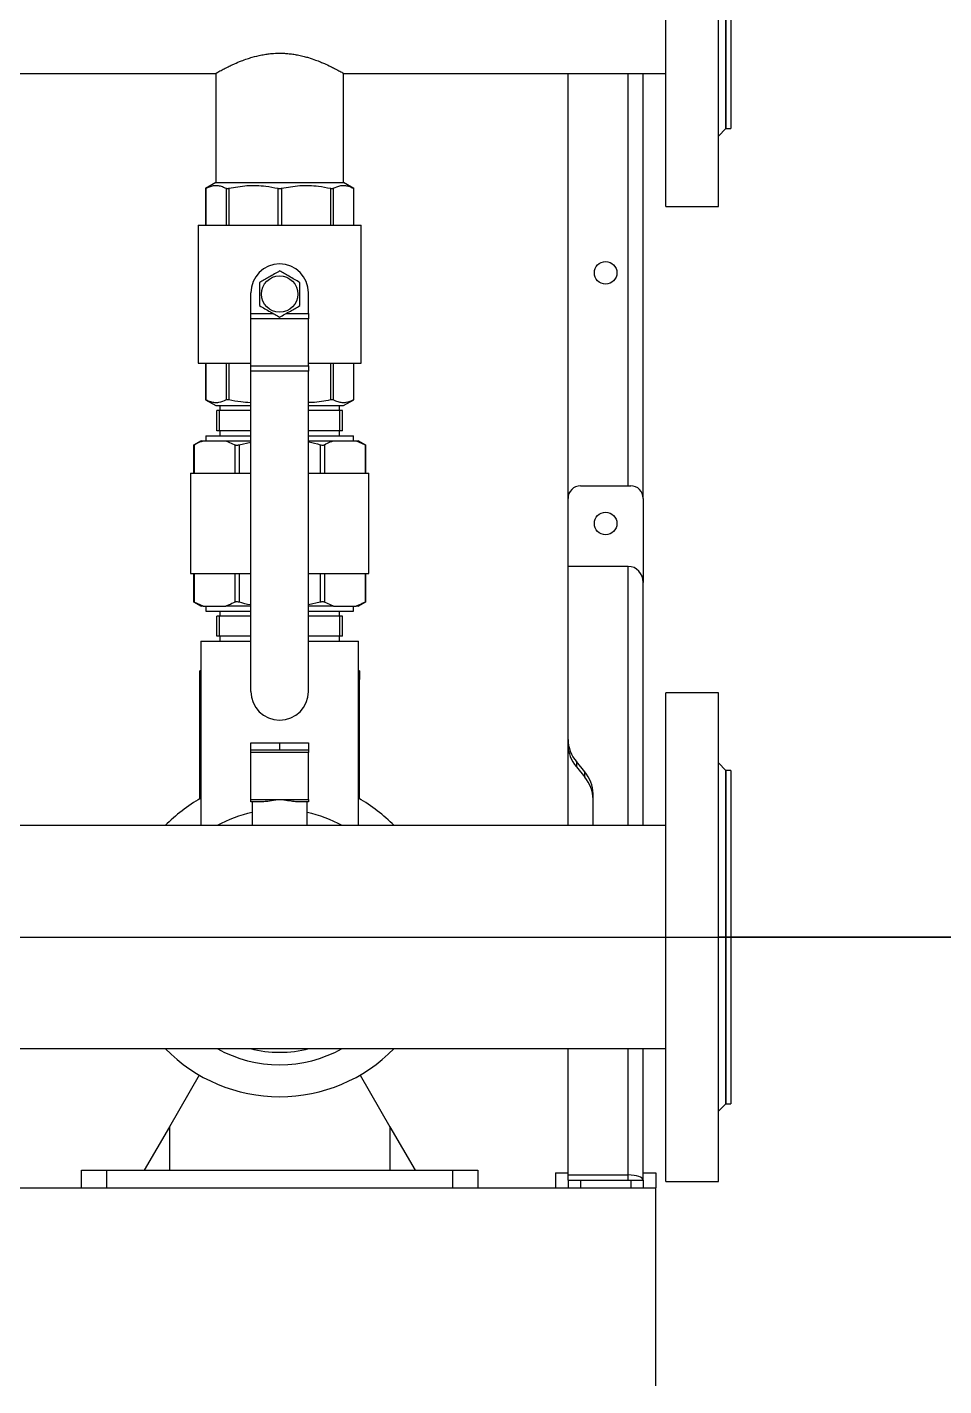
# Model space of a CAD drawing. Header units: millimetres. Extents: x -10178924 to 11692288, y -947381 to 58396.
# Drawn here: x 341765 to 342131, y -538915 to -538373 of the extents above; entities that cross this region are included whole.
import ezdxf

# ---------------------------------------------------------------- set-up
doc = ezdxf.new("R2010")
doc.units = ezdxf.units.MM
doc.layers.add('PDF __В1_50_сталь', color=5, linetype='Continuous')
doc.layers.add('СЛОЙ0', color=7, linetype='Continuous')

msp = doc.modelspace()

# ---------------------------------------------------------------- linework, layer by layer
at = {"color": 7, "linetype": 'Continuous', "lineweight": 25}
for p, q in [((342044.07, -538280.45), (342044.07, -538413.45)), ((342046.07, -538280.45), (342046.07, -538413.45)), ((342020.07, -538444.45), (342020.07, -538346.95)), ((342041.07, -538444.45), (342041.07, -538346.95)), ((342044.07, -538413.45), (342044.07, -538346.95)), ((341591.57, -538391.4), (341840.57, -538391.4)), ((341840.57, -538391.4), (341840.57, -538434.95)), ((341891.57, -538434.95), (341891.57, -538391.4)), ((341891.57, -538391.4), (342020.07, -538391.4)), ((341981.07, -538560.95), (341981.07, -538391.4)), ((342011.07, -538560.95), (342011.07, -538391.4)), ((342041.07, -538416.45), (342044.07, -538413.45)), ((342044.07, -538413.45), (342046.07, -538413.45)), ((341836.47, -538437.31), (341836.47, -538451.95)), ((341840.57, -538434.95), (341836.49, -538437.31)), ((341836.62, -538437.24), (341836.62, -538451.95)), ((341840.57, -538434.95), (341891.57, -538434.95)), ((341844.71, -538437.24), (341844.71, -538451.95)), ((341845.79, -538437.24), (341845.79, -538451.95)), ((341865.3, -538437.24), (341865.3, -538451.95)), ((341866.84, -538437.24), (341866.84, -538451.95)), ((341886.35, -538437.24), (341886.35, -538451.95)), ((341887.43, -538437.24), (341887.43, -538451.95)), ((341895.65, -538437.31), (341891.57, -538434.95)), ((341895.52, -538437.24), (341895.52, -538451.95)), ((341895.67, -538451.95), (341895.67, -538437.31)), ((342020.07, -538444.45), (342041.07, -538444.45)), ((341833.57, -538451.95), (341833.57, -538506.95)), ((341833.57, -538451.95), (341898.57, -538451.95)), ((341898.57, -538506.95), (341898.57, -538451.95)), ((341854.57, -538487.21), (341854.57, -538478.95)), ((341877.57, -538487.21), (341877.57, -538478.95)), ((341854.57, -538487.21), (341863.51, -538487.21)), ((341854.57, -538489.33), (341854.57, -538487.21)), ((341868.63, -538487.21), (341877.57, -538487.21)), ((341877.57, -538487.21), (341877.57, -538489.33)), ((341877.57, -538489.33), (341854.57, -538489.33)), ((341854.57, -538508.07), (341854.57, -538489.33)), ((341877.57, -538508.07), (341877.57, -538489.33)), ((341833.57, -538506.95), (341854.57, -538506.95)), ((341836.47, -538506.95), (341836.47, -538521.6)), ((341836.62, -538506.95), (341836.62, -538521.67)), ((341844.71, -538506.95), (341844.71, -538521.67)), ((341845.79, -538506.95), (341845.79, -538521.67)), ((341854.57, -538508.07), (341877.57, -538508.07)), ((341854.57, -538510.2), (341854.57, -538508.07)), ((341877.57, -538506.95), (341898.57, -538506.95)), ((341877.57, -538508.07), (341877.57, -538510.2)), ((341886.35, -538506.95), (341886.35, -538521.67)), ((341887.43, -538506.95), (341887.43, -538521.67)), ((341895.52, -538506.95), (341895.52, -538521.67)), ((341895.67, -538521.6), (341895.67, -538506.95)), ((341877.57, -538510.2), (341854.57, -538510.2)), ((341854.57, -538637.95), (341854.57, -538510.2)), ((341877.57, -538637.95), (341877.57, -538510.2)), ((341836.49, -538521.6), (341840.57, -538523.95)), ((341840.57, -538523.95), (341854.57, -538523.95)), ((341842.17, -538523.95), (341842.17, -538525.95)), ((341877.57, -538523.95), (341891.57, -538523.95)), ((341889.97, -538525.95), (341889.97, -538523.95)), ((341891.57, -538523.95), (341895.65, -538521.6)), ((341841.07, -538533.95), (341841.07, -538525.95)), ((341842.07, -538525.95), (341841.07, -538525.95)), ((341842.07, -538533.95), (341842.07, -538525.95)), ((341854.57, -538525.95), (341842.07, -538525.95)), ((341890.07, -538525.95), (341877.57, -538525.95)), ((341890.07, -538533.95), (341890.07, -538525.95)), ((341891.07, -538525.95), (341890.07, -538525.95)), ((341891.07, -538533.95), (341891.07, -538525.95)), ((341836.57, -538535.95), (341836.57, -538537.95)), ((341836.57, -538535.95), (341854.57, -538535.95)), ((341842.07, -538533.95), (341841.07, -538533.95)), ((341854.57, -538533.95), (341842.07, -538533.95)), ((341842.17, -538533.95), (341842.17, -538535.95)), ((341890.07, -538533.95), (341877.57, -538533.95)), ((341877.57, -538535.95), (341895.57, -538535.95)), ((341889.97, -538535.95), (341889.97, -538533.95)), ((341891.07, -538533.95), (341890.07, -538533.95)), ((341895.57, -538537.95), (341895.57, -538535.95)), ((341834.74, -538537.95), (341831.74, -538539.68)), ((341831.74, -538539.67), (341831.74, -538550.95)), ((341832.01, -538539.54), (341832.01, -538550.95)), ((341834.74, -538537.95), (341835.57, -538537.95)), ((341835.57, -538537.95), (341844.61, -538537.95)), ((341844.61, -538537.95), (341854.57, -538537.95)), ((341844.61, -538537.95), (341848.17, -538539.54)), ((341848.17, -538539.54), (341848.17, -538550.95)), ((341849.9, -538539.54), (341854.57, -538538.5)), ((341849.9, -538539.54), (341849.9, -538550.95)), ((341877.57, -538537.95), (341887.53, -538537.95)), ((341882.24, -538539.54), (341882.24, -538550.95)), ((341883.97, -538539.54), (341883.97, -538550.95)), ((341887.53, -538537.95), (341896.57, -538537.95)), ((341896.57, -538537.95), (341900.13, -538539.54)), ((341896.57, -538537.95), (341897.4, -538537.95)), ((341900.4, -538539.68), (341897.4, -538537.95)), ((341900.13, -538539.54), (341900.13, -538550.95)), ((341900.4, -538550.95), (341900.4, -538539.67)), ((341830.57, -538550.95), (341830.57, -538590.95)), ((341830.57, -538550.95), (341854.57, -538550.95)), ((341877.57, -538550.95), (341901.57, -538550.95)), ((341901.57, -538590.95), (341901.57, -538550.95)), ((341986.07, -538555.95), (342006.07, -538555.95)), ((341981.07, -538588.07), (341981.07, -538560.95)), ((342011.07, -538560.95), (342011.07, -538594.44)), ((341981.07, -538657.11), (341981.07, -538588.07)), ((342005.07, -538588.07), (341981.07, -538588.07)), ((341830.57, -538590.95), (341854.57, -538590.95)), ((341831.74, -538590.95), (341831.74, -538602.23)), ((341832.01, -538590.95), (341832.01, -538602.37)), ((341848.17, -538590.95), (341848.17, -538602.37)), ((341849.9, -538590.95), (341849.9, -538602.37)), ((341877.57, -538590.95), (341901.57, -538590.95)), ((341882.24, -538590.95), (341882.24, -538602.37)), ((341883.97, -538590.95), (341883.97, -538602.37)), ((341900.13, -538590.95), (341900.13, -538602.37)), ((341900.4, -538602.23), (341900.4, -538590.95)), ((342011.07, -538691.5), (342011.07, -538594.44)), ((341831.74, -538602.22), (341834.74, -538603.95)), ((341835.57, -538603.95), (341832.01, -538602.37)), ((341835.57, -538603.95), (341834.74, -538603.95)), ((341835.57, -538603.95), (341844.61, -538603.95)), ((341836.57, -538603.95), (341836.57, -538605.95)), ((341836.57, -538605.95), (341854.57, -538605.95)), ((341842.17, -538605.95), (341842.17, -538607.95)), ((341854.57, -538603.95), (341844.61, -538603.95)), ((341882.24, -538602.37), (341877.57, -538603.4)), ((341887.53, -538603.95), (341877.57, -538603.95)), ((341877.57, -538605.95), (341895.57, -538605.95)), ((341887.53, -538603.95), (341883.97, -538602.37)), ((341887.53, -538603.95), (341896.57, -538603.95)), ((341889.97, -538607.95), (341889.97, -538605.95)), ((341895.57, -538605.95), (341895.57, -538603.95)), ((341897.4, -538603.95), (341896.57, -538603.95)), ((341897.4, -538603.95), (341900.4, -538602.22)), ((341841.07, -538615.95), (341841.07, -538607.95)), ((341842.07, -538607.95), (341841.07, -538607.95)), ((341842.07, -538615.95), (341842.07, -538607.95)), ((341854.57, -538607.95), (341842.07, -538607.95)), ((341890.07, -538607.95), (341877.57, -538607.95)), ((341890.07, -538615.95), (341890.07, -538607.95)), ((341891.07, -538607.95), (341890.07, -538607.95)), ((341891.07, -538615.95), (341891.07, -538607.95)), ((341842.07, -538615.95), (341841.07, -538615.95)), ((341854.57, -538615.95), (341842.07, -538615.95)), ((341842.17, -538615.95), (341842.17, -538617.95)), ((341890.07, -538615.95), (341877.57, -538615.95)), ((341889.97, -538617.95), (341889.97, -538615.95)), ((341891.07, -538615.95), (341890.07, -538615.95)), ((341834.57, -538617.95), (341834.57, -538691.5)), ((341834.57, -538617.95), (341854.57, -538617.95)), ((341877.57, -538617.95), (341897.57, -538617.95)), ((341897.57, -538691.5), (341897.57, -538617.95)), ((341834.22, -538629.78), (341834.57, -538629.43)), ((341834.22, -538632.95), (341834.22, -538629.78)), ((341834.22, -538632.95), (341834.57, -538632.59)), ((341834.22, -538633.25), (341834.22, -538632.95)), ((341834.22, -538680.79), (341834.22, -538633.25)), ((341834.57, -538633.25), (341834.22, -538633.25)), ((341897.57, -538629.43), (341897.92, -538629.78)), ((341897.57, -538632.59), (341897.92, -538632.95)), ((341897.92, -538633.25), (341897.57, -538633.25)), ((341897.92, -538629.78), (341897.92, -538632.95)), ((341897.92, -538632.95), (341897.92, -538633.25)), ((341897.92, -538680.79), (341897.92, -538633.25)), ((342041.07, -538638.45), (342020.07, -538638.45)), ((342020.07, -538735.95), (342020.07, -538638.45)), ((342041.07, -538735.95), (342041.07, -538638.45)), ((341854.57, -538661.45), (341854.57, -538658.45)), ((341854.57, -538658.45), (341866.07, -538658.45)), ((341866.07, -538658.45), (341866.07, -538661.45)), ((341866.07, -538658.45), (341877.57, -538658.45)), ((341877.57, -538658.45), (341877.57, -538661.45)), ((341981.07, -538659.23), (341981.07, -538657.11)), ((341981.07, -538691.5), (341981.07, -538659.23)), ((341866.07, -538661.45), (341854.57, -538661.45)), ((341854.57, -538662.33), (341854.57, -538661.45)), ((341877.57, -538662.33), (341854.57, -538662.33)), ((341854.57, -538681.07), (341854.57, -538662.33)), ((341877.57, -538661.45), (341866.07, -538661.45)), ((341877.57, -538661.45), (341877.57, -538662.33)), ((341877.57, -538681.07), (341877.57, -538662.33)), ((341987.72, -538670), (341984.42, -538665.95)), ((341984.42, -538665.95), (341984.42, -538668.07)), ((341984.42, -538668.07), (341987.72, -538672.12)), ((341987.72, -538672.12), (341987.72, -538670)), ((342044.07, -538669.45), (342041.07, -538666.45)), ((342046.07, -538669.45), (342044.07, -538669.45)), ((342044.07, -538669.45), (342044.07, -538802.45)), ((342044.07, -538735.95), (342044.07, -538669.45)), ((342046.07, -538669.45), (342046.07, -538802.45)), ((341854.57, -538681.07), (341877.57, -538681.07)), ((341854.57, -538681.95), (341854.57, -538681.07)), ((341859.75, -538681.95), (341854.57, -538681.95)), ((341855.07, -538681.95), (341855.07, -538691.5)), ((341877.57, -538681.95), (341872.39, -538681.95)), ((341877.07, -538691.5), (341877.07, -538681.95)), ((341877.57, -538681.07), (341877.57, -538681.95)), ((341991.07, -538691.5), (341991.07, -538678.83)), ((342020.07, -538691.5), (341676.51, -538691.5)), ((342020.07, -538833.45), (342020.07, -538735.95)), ((342041.07, -538833.45), (342041.07, -538735.95)), ((342044.07, -538802.45), (342044.07, -538735.95)), ((341112.07, -538780.4), (342020.07, -538780.4)), ((341981.07, -538830.83), (341981.07, -538780.4)), ((342011.07, -538832.95), (342011.07, -538780.4)), ((341833.99, -538790.99), (341822.07, -538811.63)), ((341898.15, -538790.99), (341910.07, -538811.63)), ((342041.07, -538805.45), (342044.07, -538802.45)), ((342044.07, -538802.45), (342046.07, -538802.45)), ((341822.07, -538811.63), (341812.07, -538828.95)), ((341822.07, -538811.63), (341822.07, -538828.95)), ((341910.07, -538811.63), (341910.07, -538828.95)), ((341910.07, -538811.63), (341920.07, -538828.95)), ((341787.07, -538835.95), (341787.07, -538828.95)), ((341787.07, -538828.95), (341797.07, -538828.95)), ((341797.07, -538828.95), (341797.07, -538835.95)), ((341797.07, -538828.95), (341935.07, -538828.95)), ((341935.07, -538835.95), (341935.07, -538828.95)), ((341935.07, -538828.95), (341945.07, -538828.95)), ((341945.07, -538828.95), (341945.07, -538835.95)), ((341976.07, -538829.95), (341976.07, -538835.95)), ((341976.07, -538829.95), (341981.07, -538829.95)), ((341981.07, -538830.83), (342005.07, -538830.83)), ((341981.07, -538832.95), (341981.07, -538830.83)), ((341981.07, -538832.95), (341981.07, -538835.95)), ((341981.07, -538832.95), (341986.07, -538832.95)), ((341986.07, -538832.95), (341986.07, -538835.95)), ((341986.07, -538832.95), (342006.07, -538832.95)), ((342005.07, -538832.95), (342005.07, -538830.83)), ((342006.07, -538832.95), (342006.07, -538835.95)), ((342006.07, -538832.95), (342011.07, -538832.95)), ((342011.07, -538829.95), (342016.07, -538829.95)), ((342011.07, -538832.95), (342011.07, -538835.95)), ((342016.07, -538829.95), (342016.07, -538835.95)), ((342020.07, -538833.45), (342041.07, -538833.45)), ((341116.07, -538835.95), (342016.07, -538835.95)), ((342016.07, -538914.95), (342016.07, -538835.95))]:
    msp.add_line(p, q, dxfattribs=at)
at = {"color": 8, "linetype": 'Continuous', "lineweight": 25}
for p, q in [((342005.07, -538555.95), (342005.07, -538391.4)), ((342005.07, -538691.5), (342005.07, -538588.07)), ((341855.07, -538691.33), (341854.39, -538691.5)), ((342005.07, -538830.83), (342005.07, -538780.4))]:
    msp.add_line(p, q, dxfattribs=at)
at = {"color": 8, "linetype": 'Continuous', "lineweight": 25, "flags": 128}
msp.add_lwpolyline([(341877.75, -538691.5), (341877.14, -538691.35), (341877.07, -538691.33)], dxfattribs=at)
at = {"color": 7, "linetype": 'Continuous', "lineweight": 25}
for centre, radius in [((341996.07, -538470.95), 4.5), ((341866.07, -538479.45), 7.25), ((341996.07, -538570.95), 4.5)]:
    msp.add_circle(centre, radius, dxfattribs=at)
for centre, radius, start, end in [((341866.07, -538478.95), 11.5, 90, 180), ((341866.07, -538478.95), 11.5, 0, 90), ((341986.07, -538560.95), 5, 90, 180), ((342006.07, -538560.95), 5, 0, 90), ((341866.07, -538637.95), 11.5, 180, 270), ((341866.07, -538637.95), 11.5, 270, 0), ((341995.04, -538656.87), 13.97, 180.9835, 220.5236), ((341995.04, -538658.99), 13.97, 180.9835, 220.5236), ((341977.1, -538679.07), 13.97, 0.9835, 40.5236), ((341977.1, -538681.2), 13.97, 0.9835, 40.5236), ((341866.07, -538735.95), 63.7, 119.6371, 135.7491), ((341866.07, -538735.95), 63.7, 44.2509, 60.3629), ((341866.07, -538735.95), 50.96, 102.4657, 119.2785), ((341866.07, -538735.95), 50.96, 60.7215, 77.5343), ((341866.07, -538735.95), 63.7, 224.2509, 315.7491), ((341866.07, -538735.95), 50.96, 240.7215, 299.2785)]:
    msp.add_arc(centre, radius, start, end, dxfattribs=at)
at = {"color": 8, "linetype": 'Continuous', "lineweight": 25}
msp.add_arc((341866.07, -538735.95), 45.96, 255.2724, 284.7276, dxfattribs=at)
at = {"color": 7, "linetype": 'Continuous', "lineweight": 25}
for centre, major_axis, ratio, start_param, end_param in [((342005.07, -538594.44), (0, 6.36), 0.942809, 4.712389, 6.283185), ((342005.07, -538832.95), (6, 0), 0.353553, 0, 1.570796)]:
    msp.add_ellipse(centre, major_axis=major_axis, ratio=ratio, start_param=start_param, end_param=end_param, dxfattribs=at)
for points, knots in [([(341840.61, -538391.38), (341840.6, -538391.39), (341840.53, -538391.42), (341840.71, -538391.32), (341841.07, -538391.12), (341841.72, -538390.75), (341842.61, -538390.26), (341843.69, -538389.69), (341845.01, -538389), (341846.61, -538388.23), (341848.44, -538387.39), (341850.55, -538386.51), (341852.93, -538385.64), (341855.59, -538384.81), (341858.26, -538384.15), (341860.9, -538383.71), (341863.29, -538383.43), (341864.98, -538383.39), (341866.07, -538383.36)], [0, 0, 0, 0, 0.014729, 0.071782, 0.117443, 0.20064, 0.257906, 0.303733, 0.386635, 0.450247, 0.501152, 0.593228, 0.663247, 0.719287, 0.821803, 0.876523, 0.920316, 1, 1, 1, 1]), ([(341866.07, -538383.36), (341866.7, -538383.37), (341867.98, -538383.39), (341869.87, -538383.54), (341871.78, -538383.79), (341873.79, -538384.15), (341875.74, -538384.61), (341878.01, -538385.25), (341880.22, -538385.99), (341882.31, -538386.81), (341884.33, -538387.67), (341886.2, -538388.55), (341887.83, -538389.37), (341888.91, -538389.93), (341889.78, -538390.4), (341890.54, -538390.82), (341891.1, -538391.14), (341891.5, -538391.36), (341891.51, -538391.37), (341891.51, -538391.37)], [0, 0, 0, 0, 0.046449, 0.092897, 0.139342, 0.189689, 0.247717, 0.294152, 0.378178, 0.442666, 0.494271, 0.587641, 0.657883, 0.714103, 0.756297, 0.817297, 0.881142, 0.932243, 1, 1, 1, 1]), ([(341836.49, -538437.31), (341836.49, -538437.31), (341836.49, -538437.31), (341836.58, -538437.26), (341836.62, -538437.24)], [0, 0, 0, 0, 0.52544, 1, 1, 1, 1]), ([(341836.62, -538437.24), (341837.62, -538436.79), (341839.13, -538436.12), (341841.18, -538436.08), (341842.88, -538436.37), (341844.05, -538436.92), (341844.71, -538437.24)], [0, 0, 0, 0, 0.372004, 0.5628, 0.753609, 1, 1, 1, 1]), ([(341844.71, -538437.24), (341844.8, -538437.27), (341844.98, -538437.34), (341845.39, -538437.32), (341845.68, -538437.26), (341845.79, -538437.24)], [0, 0, 0, 0, 0.381165, 0.762851, 1, 1, 1, 1]), ([(341845.79, -538437.24), (341848.2, -538436.79), (341851.84, -538436.12), (341856.78, -538436.08), (341860.89, -538436.37), (341863.71, -538436.92), (341865.3, -538437.24)], [0, 0, 0, 0, 0.372004, 0.5628, 0.753609, 1, 1, 1, 1]), ([(341865.3, -538437.24), (341865.49, -538437.27), (341865.87, -538437.34), (341866.42, -538437.32), (341866.72, -538437.26), (341866.84, -538437.24)], [0, 0, 0, 0, 0.381165, 0.762851, 1, 1, 1, 1]), ([(341866.84, -538437.24), (341869.24, -538436.79), (341872.89, -538436.12), (341877.83, -538436.08), (341881.94, -538436.37), (341884.76, -538436.92), (341886.35, -538437.24)], [0, 0, 0, 0, 0.372004, 0.5628, 0.753609, 1, 1, 1, 1]), ([(341886.35, -538437.24), (341886.53, -538437.27), (341886.88, -538437.34), (341887.24, -538437.32), (341887.38, -538437.26), (341887.43, -538437.24)], [0, 0, 0, 0, 0.381165, 0.762851, 1, 1, 1, 1]), ([(341887.43, -538437.24), (341888.43, -538436.79), (341889.94, -538436.12), (341891.99, -538436.08), (341893.69, -538436.37), (341894.86, -538436.92), (341895.52, -538437.24)], [0, 0, 0, 0, 0.372004, 0.5628, 0.753609, 1, 1, 1, 1]), ([(341895.52, -538437.24), (341895.59, -538437.28), (341895.68, -538437.33), (341895.66, -538437.31), (341895.65, -538437.31)], [0, 0, 0, 0, 0.761908, 1, 1, 1, 1]), ([(341866.07, -538470.22), (341865.38, -538470.62), (341863.97, -538471.43), (341861.89, -538472.63), (341859.9, -538473.78), (341858.68, -538474.48), (341858.07, -538474.83)], [0, 0, 0, 0, 0.264604, 0.534947, 0.765343, 1, 1, 1, 1]), ([(341874.07, -538474.83), (341873.38, -538474.43), (341871.97, -538473.62), (341869.89, -538472.42), (341867.9, -538471.27), (341866.68, -538470.57), (341866.07, -538470.22)], [0, 0, 0, 0, 0.264604, 0.534947, 0.765343, 1, 1, 1, 1]), ([(341858.07, -538474.83), (341858.07, -538475.93), (341858.07, -538477.79), (341858.07, -538480.52), (341858.07, -538482.49), (341858.07, -538483.67), (341858.07, -538484.07)], [0, 0, 0, 0, 0.36154, 0.61048, 0.866129, 1, 1, 1, 1]), ([(341874.07, -538484.07), (341874.07, -538483.67), (341874.07, -538482.51), (341874.07, -538480.54), (341874.07, -538477.81), (341874.07, -538475.93), (341874.07, -538474.83)], [0, 0, 0, 0, 0.133872, 0.383113, 0.638458, 1, 1, 1, 1]), ([(341858.07, -538484.07), (341858.76, -538484.47), (341860.17, -538485.28), (341862.25, -538486.48), (341864.24, -538487.63), (341865.45, -538488.34), (341866.07, -538488.69)], [0, 0, 0, 0, 0.264604, 0.534947, 0.765343, 1, 1, 1, 1]), ([(341866.07, -538488.69), (341866.76, -538488.29), (341868.17, -538487.48), (341870.25, -538486.28), (341872.24, -538485.13), (341873.45, -538484.43), (341874.07, -538484.07)], [0, 0, 0, 0, 0.264604, 0.534947, 0.765343, 1, 1, 1, 1]), ([(341836.62, -538521.67), (341836.55, -538521.63), (341836.46, -538521.58), (341836.48, -538521.59), (341836.49, -538521.6)], [0, 0, 0, 0, 0.761908, 1, 1, 1, 1]), ([(341844.71, -538521.67), (341843.71, -538522.11), (341842.2, -538522.78), (341840.15, -538522.83), (341838.45, -538522.54), (341837.28, -538521.98), (341836.62, -538521.67)], [0, 0, 0, 0, 0.372004, 0.5628, 0.753609, 1, 1, 1, 1]), ([(341845.79, -538521.67), (341845.61, -538521.63), (341845.26, -538521.57), (341844.9, -538521.59), (341844.76, -538521.65), (341844.71, -538521.67)], [0, 0, 0, 0, 0.381165, 0.762851, 1, 1, 1, 1]), ([(341854.57, -538522.77), (341854.48, -538522.78), (341853.15, -538522.8), (341850.2, -538522.51), (341847.38, -538521.97), (341845.79, -538521.67)], [0, 0, 0, 0, 0.029401, 0.453004, 1, 1, 1, 1]), ([(341886.35, -538521.67), (341883.95, -538522.15), (341881.03, -538522.73), (341878.08, -538522.74), (341877.57, -538522.74)], [0, 0, 0, 0, 0.826309, 1, 1, 1, 1]), ([(341887.43, -538521.67), (341887.34, -538521.63), (341887.16, -538521.57), (341886.75, -538521.59), (341886.46, -538521.65), (341886.35, -538521.67)], [0, 0, 0, 0, 0.381165, 0.762851, 1, 1, 1, 1]), ([(341895.52, -538521.67), (341894.52, -538522.11), (341893.01, -538522.78), (341890.96, -538522.83), (341889.26, -538522.54), (341888.09, -538521.98), (341887.43, -538521.67)], [0, 0, 0, 0, 0.372004, 0.5628, 0.753609, 1, 1, 1, 1]), ([(341895.65, -538521.6), (341895.65, -538521.6), (341895.65, -538521.59), (341895.56, -538521.64), (341895.52, -538521.67)], [0, 0, 0, 0, 0.52544, 1, 1, 1, 1]), ([(341831.76, -538539.67), (341831.75, -538539.68), (341831.73, -538539.69), (341831.83, -538539.63), (341831.96, -538539.56), (341832.01, -538539.54)], [0, 0, 0, 0, 0.16131, 0.721867, 1, 1, 1, 1]), ([(341832.01, -538539.54), (341832.76, -538539.15), (341833.93, -538538.54), (341835.13, -538538.11), (341835.57, -538537.95)], [0, 0, 0, 0, 0.635439, 1, 1, 1, 1]), ([(341848.17, -538539.54), (341848.29, -538539.59), (341848.52, -538539.68), (341849.04, -538539.7), (341849.52, -538539.64), (341849.81, -538539.56), (341849.9, -538539.54)], [0, 0, 0, 0, 0.289657, 0.579976, 0.860708, 1, 1, 1, 1]), ([(341877.57, -538538.42), (341877.61, -538538.42), (341879.19, -538538.72), (341880.73, -538539.13), (341882.24, -538539.54)], [0, 0, 0, 0, 0.0279289, 1, 1, 1, 1]), ([(341882.24, -538539.54), (341882.44, -538539.59), (341882.84, -538539.68), (341883.39, -538539.7), (341883.76, -538539.64), (341883.92, -538539.56), (341883.97, -538539.54)], [0, 0, 0, 0, 0.289672, 0.579989, 0.860721, 1, 1, 1, 1]), ([(341883.97, -538539.54), (341884.72, -538539.15), (341885.9, -538538.54), (341887.09, -538538.11), (341887.53, -538537.95)], [0, 0, 0, 0, 0.635439, 1, 1, 1, 1]), ([(341900.13, -538539.54), (341900.22, -538539.59), (341900.38, -538539.67), (341900.38, -538539.67), (341900.38, -538539.67)], [0, 0, 0, 0, 0.580254, 1, 1, 1, 1]), ([(341832.01, -538602.37), (341831.92, -538602.32), (341831.76, -538602.23), (341831.76, -538602.23), (341831.76, -538602.23)], [0, 0, 0, 0, 0.580254, 1, 1, 1, 1]), ([(341848.17, -538602.37), (341847.42, -538602.76), (341846.24, -538603.37), (341845.04, -538603.8), (341844.61, -538603.95)], [0, 0, 0, 0, 0.635439, 1, 1, 1, 1]), ([(341849.9, -538602.37), (341849.7, -538602.32), (341849.3, -538602.23), (341848.75, -538602.21), (341848.38, -538602.27), (341848.22, -538602.34), (341848.17, -538602.37)], [0, 0, 0, 0, 0.289672, 0.579989, 0.860721, 1, 1, 1, 1]), ([(341854.57, -538603.49), (341854.53, -538603.48), (341852.95, -538603.19), (341851.41, -538602.77), (341849.9, -538602.37)], [0, 0, 0, 0, 0.027929, 1, 1, 1, 1]), ([(341883.97, -538602.37), (341883.85, -538602.32), (341883.62, -538602.23), (341883.1, -538602.21), (341882.62, -538602.27), (341882.33, -538602.34), (341882.24, -538602.37)], [0, 0, 0, 0, 0.289657, 0.579976, 0.860708, 1, 1, 1, 1]), ([(341900.13, -538602.37), (341899.38, -538602.76), (341898.21, -538603.37), (341897.01, -538603.8), (341896.57, -538603.95)], [0, 0, 0, 0, 0.635439, 1, 1, 1, 1]), ([(341900.38, -538602.23), (341900.39, -538602.23), (341900.41, -538602.21), (341900.31, -538602.27), (341900.18, -538602.34), (341900.13, -538602.37)], [0, 0, 0, 0, 0.16131, 0.721867, 1, 1, 1, 1]), ([(341872.39, -538681.95), (341871.6, -538681.87), (341869.94, -538681.71), (341867.46, -538681.18), (341865.23, -538681.18), (341863.08, -538681.46), (341861.22, -538681.88), (341860.07, -538681.94), (341859.75, -538681.95)], [0, 0, 0, 0, 0.20352, 0.429754, 0.559041, 0.694021, 0.914722, 1, 1, 1, 1])]:
    msp.add_open_spline(points, degree=3, knots=knots, dxfattribs=at)
at = {"layer": 'PDF __В1_50_сталь', "lineweight": 35}
msp.add_lwpolyline([(342041.07, -538735.95), (342361.64, -538735.95), (342361.64, -538102.66)], dxfattribs=at)
at = {"layer": 'СЛОЙ0'}
msp.add_line((341086.07, -538735.95), (342046.07, -538735.95), dxfattribs=at)

doc.saveas('drawing.dxf')
